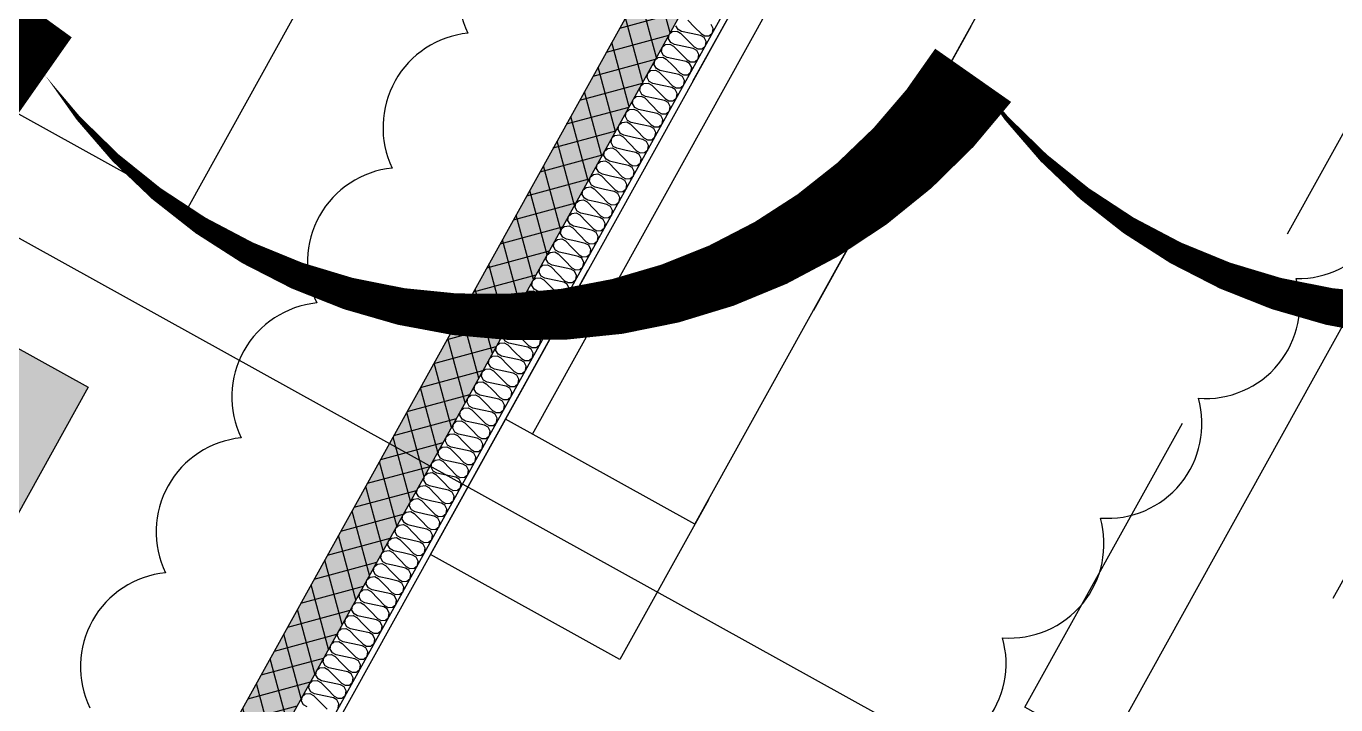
# Model space of a CAD drawing. Header units: millimetres. Extents: x -21000 to 567700, y 435000 to 850800.
# Drawn here: x 239333 to 243566, y 616824 to 619018 of the extents above; entities that cross this region are included whole.
import ezdxf
from ezdxf.xclip import XClip

# ---------------------------------------------------------------- set-up
doc = ezdxf.new("R2010")
doc.units = ezdxf.units.MM
doc.header["$LTSCALE"] = 700
doc.header["$XCLIPFRAME"] = 2
for name, pattern in [('AB_Pbase$0$HD', [2.5, 1.5, -1]), ('AB_Pbase$0$주차장기둥$0$CEN', [62, 60, -1, 0, -1]), ('HIDDEN', [9.525, 6.35, -3.175])]:
    doc.linetypes.add(name, pattern=pattern)
doc.layers.get('0').update_dxf_attribs({"color": 2})
doc.layers.get('Defpoints').update_dxf_attribs({"color": 171})
for name, color, linetype in [('AB_Pbase$0$DAU-F-FUR (주방가구)', 6, 'Continuous'), ('AB_Pbase$0$ELE8', 8, 'Continuous'), ('AB_Pbase$0$FIN', 6, 'Continuous'), ('AB_Pbase$0$HAT-BR', 5, 'Continuous'), ('AB_Pbase$0$INS', 8, 'Continuous'), ('AB_Pbase$0$WAL', 3, 'Continuous'), ('AB_Pbase$0$경량벽체 세대창고 모듈', 4, 'HIDDEN'), ('AB_Pbase$0$주차-sol', 254, 'Continuous'), ('AB_Pbase$0$주차-일반', 9, 'Continuous'), ('AB_Pbase$0$주차-장애인', 8, 'Continuous'), ('AB_Pbase$0$주차장기둥$0$CEN_P', 244, 'AB_Pbase$0$주차장기둥$0$CEN')]:
    doc.layers.add(name, color=color, linetype=linetype)

# ---------------------------------------------------------------- blocks, each defined once
blk = doc.blocks.new('AB_Pbase$0$주차장기둥$0$cen 2bl 지하')
at = {"layer": 'AB_Pbase$0$주차장기둥$0$CEN_P', "color": 5}
for p, q in [((-64185.7, 73136.9), (-64185.7, 259452.9)), ((-127185.7, 85083), (119274.2, 85083))]:
    blk.add_line(p, q, dxfattribs=at)
blk = doc.blocks.new('AB_Pbase$0$주차장기둥')
at = {"rotation": 1.99999810188403}
blk.add_blockref('AB_Pbase$0$주차장기둥$0$cen 2bl 지하', (36991.8, -11666.7), dxfattribs=at)
blk = doc.blocks.new('AB_Pbase$0$주차일반')
at = {"layer": 'AB_Pbase$0$주차-sol'}
h = blk.add_hatch(color=254, dxfattribs=at)
h.dxf.hatch_style = 1
h.paths.add_polyline_path([(0, 0), (-2300, 0), (-2300, -5000), (0, -5000)])
h.paths.add_polyline_path([(-200, -3725), (-200, -3875), (-950, -3875), (-950, -3725)], flags=16)
h.paths.add_polyline_path([(-1350, -3725), (-1350, -3875), (-2100, -3875), (-2100, -3725)], flags=16)
at = {"layer": 'AB_Pbase$0$주차-일반', "color": 6}
blk.add_lwpolyline([(0, 0), (0, -5000), (-2300, -5000), (-2300, 0)], close=True, dxfattribs=at)
blk = doc.blocks.new('AB_Pbase$0$C2FA95CCC')
at = {"layer": 'AB_Pbase$0$주차-장애인', "color": 6}
blk.add_lwpolyline([(3300, 0), (3300, 0), (3300, 5000), (0, 5000), (0, 0), (3300, 0)], dxfattribs=at)
blk = doc.blocks.new('AB_Pbase$0$pppaaa_1_1')
at = {"layer": 'AB_Pbase$0$주차-일반', "rotation": 60.99999513565113}
blk.add_blockref('AB_Pbase$0$주차일반', (235160.5, 620274.8), dxfattribs=at)
at = {"layer": 'AB_Pbase$0$주차-장애인', "ltscale": 600, "xscale": -1, "rotation": 240.9999951356496}
blk.add_blockref('AB_Pbase$0$C2FA95CCC', (235482, 620854.8), dxfattribs=at)
blk = doc.blocks.new('AB_Pbase')
at = {"layer": 'AB_Pbase$0$ELE8'}
h = blk.add_hatch(dxfattribs=at)
h.set_pattern_fill('NET', color=256, scale=20, angle=15.182184)
h.paths.add_polyline_path([(242568.3, 621077.2), (244588.7, 619957.3), (244661.4, 620088.5), (242509.8, 621281.1), (235027.7, 607783.1), (226424.5, 599184.4), (258210.1, 567381.9), (260268.4, 566241), (260341.1, 566372.2), (258301.3, 567502.9), (226636.7, 599184.4), (235148.7, 607691.9)])
h.paths.add_polyline_path([(247382.1, 630071), (247513.3, 629998.3), (244996.1, 625456.7), (246272.9, 624749), (245110.6, 622652.1), (244979.4, 622724.8), (246069, 624690.5), (244792, 625398.3)])
h.paths.add_polyline_path([(247988.2, 631164.3), (247876.7, 630963.1), (248007.8, 630890.4), (248119.4, 631091.6)])
h.paths.add_polyline_path([(255793.4, 631519.8), (255866.2, 631650.9), (250046.2, 634877.1), (248482.7, 632056.4), (248613.9, 631983.7), (250104.6, 634673.1)])
at = {"layer": 'AB_Pbase$0$HAT-BR'}
h = blk.add_hatch(dxfattribs=at)
h.set_pattern_fill('ANSI31', color=256, scale=20, angle=145)
h.paths.add_polyline_path([(235929.4, 604527.6), (236063.8, 604661.9), (238153, 602571.6), (240063.6, 606018.4), (240229.8, 605926.3), (238280.5, 602409.7), (237010.4, 601140.3), (237826.9, 600323.4), (237692.5, 600189.1), (236741.7, 601140.4), (238029, 602427)])
h.paths.add_polyline_path([(238632.8, 599517.1), (232550.1, 593437.5), (232684.4, 593303.2), (238767.1, 599382.7)])
h.paths.add_polyline_path([(239573, 598576.4), (244422.5, 593724.3), (238339.7, 587644.8), (238205.4, 587779.2), (244153.8, 593724.4), (239438.6, 598442)])
h.paths.add_polyline_path([(253366.3, 576146.8), (254890.9, 574621.3), (254756.5, 574487), (253231.9, 576012.5)], flags=17)
h.paths.add_polyline_path([(246954.3, 581883.1), (245525.6, 580455.2), (245391.3, 580589.5), (246820, 582017.5)])
h.paths.add_polyline_path([(247173.6, 582371), (252407.6, 587602.2), (252541.9, 587467.8), (247308, 582236.6)])
h.paths.add_polyline_path([(260580.1, 582120.7), (261142.4, 583135.1), (260976.2, 583227.2), (260414, 582212.8)], flags=17)
h.paths.add_polyline_path([(263886.9, 576046.1), (264234.4, 575698.5), (264194.3, 575658.4), (265114.4, 575148.5), (265206.5, 575314.6)])
edge = h.paths.add_edge_path()
edge.add_line((263638.9, 581842.7), (261303.6, 583137.2))
edge.add_line((261303.6, 583137.2), (261395.8, 583303.3))
edge.add_line((261395.8, 583303.3), (265930.7, 580789.6))
edge.add_line((265930.7, 580789.6), (269809.1, 587786.6))
edge.add_line((269809.1, 587786.6), (269975.3, 587694.4))
edge.add_line((269975.3, 587694.4), (266096.8, 580697.5))
edge.add_line((266096.8, 580697.5), (266534.1, 580455.1))
edge.add_line((266534.1, 580455.1), (266442, 580288.9))
edge.add_line((266442, 580288.9), (263805.1, 581750.6))
edge.add_line((263638.9, 581842.7), (262485.1, 579761.3))
edge.add_line((263805.1, 581750.6), (261405.4, 577421.6))
edge.add_line((262393, 579595.1), (259935.3, 580957.4))
edge.add_line((262485.1, 579761.3), (259861.3, 581215.7))
edge.add_line((262393, 579595.1), (261239.3, 577513.7))
edge.add_line((259861.3, 581215.7), (259168.1, 579965.2))
edge.add_line((259334.3, 579873.1), (259168.1, 579965.2))
edge.add_line((259935.3, 580957.4), (259334.3, 579873.1))
edge.add_line((261239.3, 577513.7), (258615.4, 578968.1))
edge.add_line((258615.4, 578968.1), (258523.3, 578802))
edge.add_line((258523.3, 578802), (263739.4, 575910.6))
edge.add_line((263739.4, 575910.6), (263879.2, 576050.4))
edge.add_line((263879.2, 576050.4), (261405.4, 577421.6))
edge = h.paths.add_edge_path()
edge.add_line((273761.7, 610263.5), (273411.9, 610457.4))
edge.add_line((273411.9, 610457.4), (273281, 610221.2))
edge.add_line((273281, 610221.2), (271837.9, 611021.2))
edge.add_line((271837.9, 611021.2), (270579.8, 608751.5))
edge.add_line((270579.8, 608751.5), (267899.1, 610237.5))
edge.add_line((267899.1, 610237.5), (268345.1, 611042.1))
edge.add_line((268345.1, 611042.1), (267907.8, 611284.5))
edge.add_line((267907.8, 611284.5), (267461.8, 610479.9))
edge.add_line((267461.8, 610479.9), (264676.1, 612024))
edge.add_line((264676.1, 612024), (266867.4, 615977.3))
edge.add_line((266867.4, 615977.3), (266701.3, 616069.4))
edge.add_line((266701.3, 616069.4), (265295.3, 613533))
edge.add_line((265295.3, 613533), (264945.5, 613726.9))
edge.add_line((264945.5, 613726.9), (264853.4, 613560.7))
edge.add_line((264853.4, 613560.7), (265203.2, 613366.8))
edge.add_line((265203.2, 613366.8), (264417.8, 611949.9))
edge.add_line((264417.8, 611949.9), (276229.5, 605402.6))
edge.add_line((276229.5, 605402.6), (278088.8, 608756.8))
edge.add_line((278088.8, 608756.8), (278565.5, 608492.5))
edge.add_line((278565.5, 608492.5), (278798.2, 608912.4))
edge.add_line((278798.2, 608912.4), (278719.4, 608956))
edge.add_line((278719.4, 608956), (278578.9, 608702.3))
edge.add_line((278578.9, 608702.3), (278093.4, 608971.4))
edge.add_line((278093.4, 608971.4), (278825.5, 610292.1))
edge.add_line((278825.5, 610292.1), (278746.8, 610335.7))
edge.add_line((278746.8, 610335.7), (278092.3, 609155))
edge.add_line((278092.3, 609155), (277414.5, 609530.7))
edge.add_line((277414.5, 609530.7), (277370.8, 609452))
edge.add_line((277370.8, 609452), (278048.7, 609076.3))
edge.add_line((278048.7, 609076.3), (276155.5, 605660.9))
edge.add_line((276155.5, 605660.9), (275027.2, 606286.3))
edge.add_line((275027.2, 606286.3), (275473.2, 607090.9))
edge.add_line((275473.2, 607090.9), (275394.5, 607134.6))
edge.add_line((275394.5, 607134.6), (274948.5, 606329.9))
edge.add_line((274948.5, 606329.9), (274668.6, 606485.1))
edge.add_line((274668.6, 606485.1), (275114.6, 607289.7))
edge.add_line((275114.6, 607289.7), (275035.9, 607333.3))
edge.add_line((275035.9, 607333.3), (274589.9, 606528.7))
edge.add_line((274589.9, 606528.7), (270746, 608659.4))
edge.add_line((270746, 608659.4), (271911.9, 610762.9))
edge.add_line((271911.9, 610762.9), (273538.7, 609861.1))
edge.add_line((273538.7, 609861.1), (273766.6, 610272.2))
h.paths.add_polyline_path([(249823.9, 630123.9), (248214.6, 631015.9), (248122.5, 630849.7), (249731.8, 629957.7)])
h.paths.add_polyline_path([(264448.6, 621462.8), (264706.6, 621319.7), (264798.7, 621485.9), (263959.1, 621951.3), (263866.9, 621785.1), (264282.4, 621554.9), (263271.6, 619731.3), (263437.7, 619639.2)])
h.paths.add_polyline_path([(269499.6, 619034.5), (268660, 619499.9), (268567.9, 619333.7), (269048.9, 619067.1), (267972.6, 617125.4), (268138.8, 617033.3), (269215.1, 618975), (269407.5, 618868.3)])
h.paths.add_polyline_path([(278950.9, 618872.1), (277573.4, 619635.6), (275440.2, 615787.3), (272265.3, 617547.2), (272173.2, 617381), (274499.7, 616091.4), (273527.6, 614337.8), (273693.8, 614245.7), (274665.9, 615999.3), (276004, 615257.5), (276166.4, 615550.5), (275676.7, 615822), (277647.4, 619377.4), (278858.8, 618705.9)])
h.paths.add_polyline_path([(271683.5, 616497.6), (271517.4, 616589.7), (270492, 614739.9), (270658.2, 614647.8)])
h.paths.add_polyline_path([(266121, 619581), (265095.6, 617731.2), (264929.4, 617823.3), (265954.8, 619673.1)])
h.paths.add_polyline_path([(264405.1, 617124.9), (264497.2, 617291.1), (264296.1, 617402.6), (264203.9, 617236.4)])
edge = h.paths.add_edge_path()
edge.add_line((261140, 623342.4), (261232.1, 623508.6))
edge.add_line((261232.1, 623508.6), (257484.4, 625586))
edge.add_line((257484.4, 625586), (257392.3, 625419.8))
edge.add_line((257392.3, 625419.8), (258756.7, 624663.5))
edge.add_line((258756.7, 624663.5), (257030.8, 621549.9))
edge.add_line((257030.8, 621549.9), (255666.4, 622306.2))
edge.add_line((255666.4, 622306.2), (255622.7, 622227.5))
edge.add_line((255622.7, 622227.5), (256987.1, 621471.2))
edge.add_line((256987.1, 621471.2), (256735, 621016.4))
edge.add_line((256735, 621016.4), (256813.8, 620972.7))
edge.add_line((256813.8, 620972.7), (258835.4, 624619.9))
edge.add_line((258835.4, 624619.9), (261140, 623342.4))
h.paths.add_polyline_path([(252295.3, 623557.4), (252251.7, 623478.7), (252800.5, 623174.5), (252844.1, 623253.2)], flags=17)
h.paths.add_polyline_path([(278024, 614023.5), (278741.6, 615317.9), (277798.7, 613617.1), (277877.5, 613573.4), (278119.7, 614010.5), (279335.4, 613336.6), (279379.1, 613415.3), (278163.4, 614089.2), (278820.3, 615274.3), (278741.6, 615317.9)])
h.paths.add_polyline_path([(276999.8, 611990.1), (277047.9, 611963.4), (276926.7, 611744.8), (276799.9, 611815.1), (277163.5, 612471), (277242.2, 612427.4)], flags=17)
h.paths.add_polyline_path([(275349.5, 612653.4), (275456.1, 612845.8), (275766.5, 612673.7), (275659.8, 612481.3)], flags=17)
h.paths.add_polyline_path([(274915.1, 612859.8), (274748.9, 612952), (274506.5, 612514.6), (274672.7, 612422.5)], flags=17)
h.paths.add_polyline_path([(279024.5, 610867.8), (280144.5, 612888.1), (280223.2, 612844.5), (279103.3, 610824.1)])
h.paths.add_polyline_path([(279601.8, 610547.8), (280721.7, 612568.2), (280800.4, 612524.5), (279680.5, 610504.2)])
edge = h.paths.add_edge_path()
edge.add_line((268115.9, 579441.1), (268710.6, 579111.4))
edge.add_line((268710.6, 579111.4), (268676.7, 579050.2))
edge.add_line((268676.7, 579050.2), (271436.1, 577520.6))
edge.add_line((271436.1, 577520.6), (271470, 577581.9))
edge.add_line((271470, 577581.9), (271528.2, 577686.8))
edge.add_line((271528.2, 577686.8), (268174.1, 579546.1))
edge.add_line((268174.1, 579546.1), (268115.9, 579441.1))
h.paths.add_polyline_path([(252546, 576288.4), (251117.3, 574860.5), (254615.6, 571360.4), (257807.1, 577118), (257640.9, 577210.2), (255736.8, 573775), (255682.7, 573829.2), (255548.3, 573694.9), (255641, 573602.1), (254521.2, 571582.1), (251315.3, 574789.7), (252680.4, 576154.1)])
h.paths.add_polyline_path([(254748.7, 622094.5), (254457.8, 621569.8), (254624, 621477.7), (254914.9, 622002.4)], flags=17)
h.paths.add_polyline_path([(260390.1, 620339.5), (260224, 620431.6), (261377.8, 622513.2), (261544, 622421.1)])
h.paths.add_polyline_path([(246694.2, 601788.4), (244262.8, 603136.2), (244354.9, 603302.4), (246786.3, 601954.6)])
h.paths.add_polyline_path([(264513.8, 616681.6), (263362.4, 614604.4), (263948.4, 614279.6), (263856.3, 614113.4), (262500.6, 614864.9), (262592.7, 615031.1), (263196.2, 614696.5), (264347.6, 616773.8)])
h.paths.add_polyline_path([(251505.8, 616203), (251413.7, 616036.9), (267384.3, 607184.2), (267476.4, 607350.4)])
h.paths.add_polyline_path([(271057.7, 605148), (274188.8, 603412.4), (272429, 600237.5), (270189.9, 601478.7), (270097.8, 601312.5), (274624, 598803.6), (274716.1, 598969.8), (272595.1, 600145.4), (274355, 603320.3), (277464.3, 601596.8), (270405.5, 588862.3), (265870.5, 591376.1), (265778.4, 591209.9), (270479.5, 588604), (277722.6, 601670.9), (271149.8, 605314.2)])
h.paths.add_polyline_path([(255481.8, 630440.5), (255389.7, 630274.4), (255792, 630051.4), (254296.4, 627353.1), (254375.1, 627309.5), (255870.8, 630007.7), (258726.4, 628424.8), (257230.8, 625726.6), (257396.9, 625634.5), (258984.7, 628498.9)])
h.paths.add_polyline_path([(252754.7, 624571.9), (253714.6, 626303.6), (253793.4, 626260), (252833.4, 624528.2)])
h.paths.add_polyline_path([(271454, 617733.9), (271546.1, 617900.1), (271143.9, 618123.1), (271051.8, 617956.9)])
h.paths.add_polyline_path([(274129.6, 612597.8), (274173.2, 612676.5), (272975, 613340.7), (272679.2, 612807.2), (272845.4, 612715.1), (273097.5, 613169.9)], flags=17)
h.paths.add_polyline_path([(261119, 615848), (261285.2, 615755.9), (262691.1, 618292.3), (262525, 618384.4)])
h.paths.add_polyline_path([(261302.7, 615746.2), (261210.6, 615580), (261503.6, 615417.6), (261595.7, 615583.7)], flags=17)
h.paths.add_polyline_path([(260779.6, 615235.7), (260945.8, 615143.6), (260407.7, 614172.8), (247559.5, 621294.6), (247428.3, 621367.4), (245110.6, 622652.1), (245202.7, 622818.3), (246042.3, 622352.9), (246488.4, 623157.5), (246654.5, 623065.4), (246208.5, 622260.8), (248062.7, 621233), (249400.8, 623646.9), (248952.5, 623895.4), (248996.2, 623974.1), (249984.5, 623426.3), (249940.9, 623347.5), (249479.5, 623603.3), (248141.4, 621189.3), (250017.5, 620149.4), (251359.6, 622570.7), (250948.5, 622798.5), (250988.1, 622869.9), (251939.3, 622342.7), (251895.6, 622264), (251434.3, 622519.7), (250096.2, 620105.8), (252811.9, 618600.4), (253257.9, 619405.1), (253336.6, 619361.5), (252890.6, 618556.8), (253257.9, 618353.2), (254159.7, 619980), (253792.3, 620183.6), (253676, 619973.7), (253597.3, 620017.3), (253905.1, 620572.7), (254071.3, 620480.6), (253971.9, 620301.3), (254627.9, 619937.7), (254535.8, 619771.5), (254238.4, 619936.4), (253336.7, 618309.6), (254613.6, 617601.7), (255607.5, 619394.7), (255773.6, 619302.6), (254779.8, 617509.6), (260333.6, 614431.1)])
h.paths.add_polyline_path([(251257.3, 624727.3), (251091.2, 624819.4), (250887.5, 624452.1), (248071, 626013.3), (247978.9, 625847.1), (247979.1, 625847), (246827.7, 623769.8), (246993.9, 623677.6), (248145.3, 625754.9), (251552, 623866.5), (251644.1, 624032.7), (251053.7, 624359.9)])
h.paths.add_polyline_path([(239278.8, 608614.4), (239444.9, 608522.3), (239503.1, 608627.2), (240058.5, 608319.4), (240150.6, 608485.5), (239595.2, 608793.4), (239937, 609410), (239416.6, 609698.5), (239373, 609619.7), (239727.2, 609423.4)], flags=17)
h.paths.add_polyline_path([(249096, 617321.6), (249188.1, 617487.8), (246328.1, 619073.1), (246196.9, 619145.8), (244727.6, 619960.3), (244635.4, 619794.1)])
h.paths.add_polyline_path([(244912.1, 609773.6), (245004.2, 609939.8), (238523.3, 613532.3), (235245.5, 607619), (234042, 606416.1), (235434.6, 605022.7), (235569, 605157.1), (234240, 606486.8), (235318, 607564.2), (236122.2, 609014.9), (238706.7, 607582.3), (238270.4, 606795.2), (238991.9, 606395.2), (239084, 606561.4), (238528.6, 606869.2), (239047.4, 607805.1), (238881.2, 607897.2), (238798.8, 607748.5), (238357.1, 607993.3), (239086.7, 609309.6), (239008, 609353.3), (238278.4, 608037), (236214.3, 609181.1), (238509.9, 613322.4), (242795.5, 610946.9), (241038.1, 607776.4), (241204.2, 607684.3), (242961.7, 610854.8)])
h.paths.add_polyline_path([(254770.9, 631457.8), (254937, 631365.6), (255145.7, 631742.1), (254979.5, 631834.2)])
h.paths.add_polyline_path([(254539.5, 630648.5), (254373.3, 630740.6), (254143, 630325.1), (253548.3, 630654.8), (253504.7, 630576.1), (254099.4, 630246.4), (253042.5, 628339.7), (251765.6, 629047.6), (252822.5, 630954.2), (252848.7, 630939.7), (252892.3, 631018.4), (252787.4, 631076.6), (251686.9, 629091.2), (250436.1, 629784.5), (250344, 629618.3), (251594.7, 628925), (250494.2, 626939.6), (250599.2, 626881.5), (250642.8, 626960.2), (250616.6, 626974.7), (251673.5, 628881.4), (252950.4, 628173.6), (251893.5, 626266.9), (251298.8, 626596.6), (251255.1, 626517.9), (251849.9, 626188.2), (251488.7, 625536.6), (251654.9, 625444.5)])
at = {"layer": 'AB_Pbase$0$경량벽체 세대창고 모듈'}
h = blk.add_hatch(dxfattribs=at)
h.set_pattern_fill('격자1', color=256)
h.set_pattern_definition([(360, (0, 0), (0, 1), []), (90, (0, 0), (-1, -1e-16), [])])
h.paths.add_polyline_path([(242568.3, 621077.2), (242641, 621208.4), (242509.8, 621281.1), (235027.7, 607783.1), (226424.5, 599184.4), (258210.1, 567381.9), (260268.4, 566241), (260341.1, 566372.2), (258301.3, 567502.9), (226636.7, 599184.4), (235148.7, 607691.9)])
h.paths.add_polyline_path([(247382.1, 630071), (247513.3, 629998.3), (244996.1, 625456.7), (246272.9, 624749), (245110.6, 622652.1), (244979.4, 622724.8), (246069, 624690.5), (244792, 625398.3)])
h.paths.add_polyline_path([(247988.2, 631164.3), (247876.7, 630963.1), (248007.8, 630890.4), (248119.4, 631091.6)])
h.paths.add_polyline_path([(255793.4, 631519.8), (255866.2, 631650.9), (250046.2, 634877.1), (248482.7, 632056.4), (248613.9, 631983.7), (250104.6, 634673.1)])
at = {"layer": 'AB_Pbase$0$DAU-F-FUR (주방가구)'}
for q in [(243235.1, 620547.5), (240882.4, 617747)]:
    blk.add_line((241494.6, 617407.6), q, dxfattribs=at)
at = {"layer": 'AB_Pbase$0$DAU-F-FUR (주방가구)', "linetype": 'AB_Pbase$0$HD'}
for points in [[(240640, 617309.7), (242622.9, 620886.9), (243235.1, 620547.5), (241252.2, 616970.3)], [(242561.7, 616816.1), (244302.1, 619956), (244914.4, 619616.7), (243173.9, 616476.8)]]:
    blk.add_lwpolyline(points, close=True, dxfattribs=at)
at = {"layer": 'AB_Pbase$0$DAU-F-FUR (주방가구)'}
blk.add_lwpolyline([(240969.8, 617698.5), (242710.3, 620838.4)], dxfattribs=at)
at = {"layer": 'AB_Pbase$0$FIN'}
for p, q in [((238523.3, 613532.3), (242615.1, 620914)), ((238540.8, 613522.6), (242622.9, 620886.9))]:
    blk.add_line(p, q, dxfattribs=at)
at = {"layer": 'AB_Pbase$0$INS'}
for points in [[(240241.5, 616817.8), (240230, 616824.2), (240223, 616836.3), (240225.2, 616850.1), (240235.8, 616859.4), (240250.4, 616860.9), (240261.9, 616854.5), (240283.8, 616832.1), (240305.7, 616809.7)], [(240341.8, 616813), (240344, 616826.8), (240337.6, 616840), (240326, 616846.4), (240295.4, 616853.1), (240264.8, 616859.7), (240253.3, 616866.1), (240246.3, 616878.3), (240248.5, 616892.1), (240259.1, 616901.3), (240273.6, 616902.9), (240285.2, 616896.5), (240307.1, 616874.1), (240328.9, 616851.6), (240340.5, 616845.2), (240354.5, 616845.7), (240365.1, 616854.9), (240367.3, 616868.8), (240360.8, 616882), (240349.3, 616888.4), (240318.7, 616895.1), (240288.1, 616901.7), (240276.5, 616908.1), (240269.5, 616920.2), (240271.7, 616934.1), (240282.3, 616943.3), (240296.9, 616944.9), (240308.5, 616938.5), (240330.3, 616916), (240352.2, 616893.6), (240363.7, 616887.2), (240377.7, 616887.7), (240388.3, 616896.9), (240390.5, 616910.8), (240384.1, 616924), (240372.6, 616930.4), (240342, 616937), (240311.4, 616943.7), (240299.8, 616950.1), (240292.8, 616962.2), (240295, 616976.1), (240305.6, 616985.3), (240320.2, 616986.8), (240331.7, 616980.4), (240353.6, 616958), (240375.5, 616935.6), (240387, 616929.2), (240401, 616929.7), (240411.6, 616938.9), (240413.8, 616952.8), (240407.4, 616965.9), (240395.8, 616972.3), (240365.2, 616979), (240334.6, 616985.7), (240323.1, 616992.1), (240316.1, 617004.2), (240318.3, 617018.1), (240328.9, 617027.3), (240343.4, 617028.8), (240355, 617022.4), (240376.9, 617000), (240398.7, 616977.6), (240410.3, 616971.2), (240424.3, 616971.7), (240434.9, 616980.9), (240437.1, 616994.8), (240430.7, 617007.9), (240419.1, 617014.3), (240388.5, 617021), (240357.9, 617027.7), (240346.4, 617034.1), (240339.4, 617046.2), (240341.6, 617060.1), (240352.2, 617069.3), (240366.7, 617070.8), (240378.3, 617064.4), (240400.1, 617042), (240422, 617019.6), (240433.6, 617013.2), (240447.5, 617013.7), (240458.1, 617022.9), (240460.3, 617036.7), (240453.9, 617049.9), (240442.4, 617056.3), (240411.8, 617063), (240381.2, 617069.7), (240369.6, 617076.1), (240362.6, 617088.2), (240364.8, 617102), (240375.4, 617111.3), (240390, 617112.8), (240401.5, 617106.4), (240423.4, 617084), (240445.3, 617061.6), (240456.8, 617055.2), (240470.8, 617055.6), (240481.4, 617064.9), (240483.6, 617078.7), (240477.2, 617091.9), (240465.6, 617098.3), (240435, 617105), (240404.4, 617111.6), (240392.9, 617118), (240385.9, 617130.1), (240388.1, 617144), (240398.7, 617153.2), (240413.3, 617154.8), (240424.8, 617148.4), (240446.7, 617126), (240468.6, 617103.5), (240480.1, 617097.1), (240494.1, 617097.6), (240504.7, 617106.8), (240506.9, 617120.7), (240500.5, 617133.9), (240488.9, 617140.3), (240458.3, 617146.9), (240427.7, 617153.6), (240416.2, 617160), (240409.2, 617172.1), (240411.4, 617186), (240422, 617195.2), (240436.5, 617196.7), (240448.1, 617190.3), (240470, 617167.9), (240491.8, 617145.5), (240503.4, 617139.1), (240517.4, 617139.6), (240528, 617148.8), (240530.2, 617162.7), (240523.7, 617175.9), (240512.2, 617182.3), (240481.6, 617188.9), (240451, 617195.6), (240439.4, 617202), (240432.4, 617214.1), (240434.6, 617228), (240445.2, 617237.2), (240459.8, 617238.7), (240471.3, 617232.3), (240493.2, 617209.9), (240515.1, 617187.5), (240526.6, 617181.1), (240540.6, 617181.6), (240551.2, 617190.8), (240553.4, 617204.7), (240547, 617217.8), (240535.5, 617224.2), (240504.9, 617230.9), (240474.3, 617237.6), (240462.7, 617244), (240455.7, 617256.1), (240457.9, 617270), (240468.5, 617279.2), (240483.1, 617280.7), (240494.6, 617274.3), (240516.5, 617251.9), (240538.4, 617229.5), (240549.9, 617223.1), (240563.9, 617223.6), (240574.5, 617232.8), (240576.7, 617246.6), (240570.3, 617259.8), (240558.7, 617266.2), (240528.1, 617272.9), (240497.5, 617279.6), (240486, 617286), (240479, 617298.1), (240481.2, 617311.9), (240491.8, 617321.2), (240506.3, 617322.7), (240517.9, 617316.3), (240539.8, 617293.9), (240561.6, 617271.5), (240573.2, 617265.1), (240587.2, 617265.5), (240597.8, 617274.8), (240600, 617288.6), (240593.5, 617301.8), (240582, 617308.2), (240551.4, 617314.9), (240520.8, 617321.5), (240509.3, 617327.9), (240502.2, 617340.1), (240504.5, 617353.9), (240515, 617363.1), (240529.6, 617364.7), (240541.2, 617358.3), (240563, 617335.9), (240584.9, 617313.4), (240596.5, 617307), (240610.4, 617307.5), (240621, 617316.7), (240623.2, 617330.6), (240616.8, 617343.8), (240605.3, 617350.2), (240574.7, 617356.9), (240544.1, 617363.5), (240532.5, 617369.9), (240525.5, 617382), (240527.7, 617395.9), (240538.3, 617405.1), (240552.9, 617406.7), (240564.4, 617400.3), (240586.3, 617377.8), (240608.2, 617355.4), (240619.7, 617349), (240633.7, 617349.5), (240644.3, 617358.7), (240646.5, 617372.6), (240640.1, 617385.8), (240628.5, 617392.2), (240597.9, 617398.8), (240567.3, 617405.5), (240555.8, 617411.9), (240548.8, 617424), (240551, 617437.9), (240561.6, 617447.1), (240576.2, 617448.6), (240587.7, 617442.2), (240609.6, 617419.8), (240631.5, 617397.4), (240643, 617391), (240657, 617391.5), (240667.6, 617400.7), (240669.8, 617414.6), (240663.4, 617427.7), (240651.8, 617434.1), (240621.2, 617440.8), (240590.6, 617447.5), (240579.1, 617453.9), (240572.1, 617466), (240574.3, 617479.9), (240584.9, 617489.1), (240599.4, 617490.6), (240611, 617484.2), (240632.8, 617461.8), (240654.7, 617439.4), (240666.3, 617433), (240680.3, 617433.5), (240690.9, 617442.7), (240693.1, 617456.6), (240686.6, 617469.7), (240675.1, 617476.1), (240644.5, 617482.8), (240613.9, 617489.5), (240602.3, 617495.9), (240595.3, 617508), (240597.5, 617521.9), (240608.1, 617531.1), (240622.7, 617532.6), (240634.2, 617526.2), (240656.1, 617503.8), (240678, 617481.4), (240689.5, 617475), (240703.5, 617475.5), (240714.1, 617484.7), (240716.3, 617498.5), (240709.9, 617511.7), (240698.4, 617518.1), (240667.8, 617524.8), (240637.2, 617531.4), (240625.6, 617537.8), (240618.6, 617550), (240620.8, 617563.8), (240631.4, 617573.1), (240646, 617574.6), (240657.5, 617568.2), (240679.4, 617545.8), (240701.3, 617523.4), (240712.8, 617517), (240726.8, 617517.4), (240737.4, 617526.7), (240739.6, 617540.5), (240733.2, 617553.7), (240721.6, 617560.1), (240691, 617566.8), (240660.4, 617573.4), (240648.9, 617579.8), (240641.9, 617591.9), (240644.1, 617605.8), (240654.7, 617615), (240669.2, 617616.6), (240680.8, 617610.2), (240702.7, 617587.7), (240724.5, 617565.3), (240736.1, 617558.9), (240750.1, 617559.4), (240760.7, 617568.6), (240762.9, 617582.5), (240756.4, 617595.7), (240744.9, 617602.1), (240714.3, 617608.7), (240683.7, 617615.4), (240672.2, 617621.8), (240665.1, 617633.9), (240667.3, 617647.8), (240677.9, 617657), (240692.5, 617658.5), (240704.1, 617652.1), (240725.9, 617629.7), (240747.8, 617607.3), (240759.4, 617600.9), (240773.3, 617601.4), (240783.9, 617610.6), (240786.1, 617624.5), (240779.7, 617637.7), (240768.2, 617644), (240737.6, 617650.7), (240707, 617657.4), (240695.4, 617663.8), (240688.4, 617675.9), (240690.6, 617689.8), (240701.2, 617699), (240715.8, 617700.5), (240727.3, 617694.1), (240749.2, 617671.7), (240771.1, 617649.3), (240782.6, 617642.9), (240796.6, 617643.4), (240807.2, 617652.6), (240809.4, 617666.5), (240803, 617679.6), (240791.4, 617686), (240760.8, 617692.7), (240730.2, 617699.4), (240718.7, 617705.8), (240711.7, 617717.9), (240713.9, 617731.8), (240724.5, 617741), (240739.1, 617742.5), (240750.6, 617736.1), (240772.5, 617713.7), (240794.3, 617691.3), (240805.9, 617684.9), (240819.9, 617685.4), (240830.5, 617694.6), (240832.7, 617708.4), (240826.3, 617721.6), (240814.7, 617728), (240784.1, 617734.7), (240753.5, 617741.4), (240742, 617747.8), (240735, 617759.9), (240737.2, 617773.7), (240747.8, 617783), (240762.3, 617784.5), (240773.9, 617778.1), (240795.7, 617755.7), (240817.6, 617733.3), (240829.2, 617726.9), (240843.2, 617727.3), (240853.7, 617736.6), (240856, 617750.4), (240849.5, 617763.6), (240838, 617770), (240807.4, 617776.7), (240776.8, 617783.3), (240765.2, 617789.7), (240758.2, 617801.9), (240760.4, 617815.7), (240771, 617824.9), (240785.6, 617826.5), (240797.1, 617820.1), (240819, 617797.7), (240840.9, 617775.2), (240852.4, 617768.8), (240866.4, 617769.3), (240877, 617778.5), (240879.2, 617792.4), (240872.8, 617805.6), (240861.3, 617812), (240830.7, 617818.6), (240800, 617825.3), (240788.5, 617831.7), (240781.5, 617843.8), (240783.7, 617857.7), (240794.3, 617866.9), (240808.9, 617868.5), (240820.4, 617862.1), (240842.3, 617839.6), (240864.2, 617817.2), (240875.7, 617810.8), (240889.7, 617811.3), (240900.3, 617820.5), (240902.5, 617834.4), (240896.1, 617847.6), (240884.5, 617854), (240853.9, 617860.6), (240823.3, 617867.3), (240811.8, 617873.7), (240804.8, 617885.8), (240807, 617899.7), (240817.6, 617908.9), (240832.1, 617910.4), (240843.7, 617904), (240865.6, 617881.6), (240887.4, 617859.2), (240899, 617852.8), (240913, 617853.3), (240923.6, 617862.5), (240925.8, 617876.4), (240919.3, 617889.5), (240907.8, 617895.9), (240877.2, 617902.6), (240846.6, 617909.3), (240835, 617915.7), (240828, 617927.8), (240830.2, 617941.7), (240840.8, 617950.9), (240855.4, 617952.4), (240867, 617946), (240888.8, 617923.6), (240910.7, 617901.2), (240922.2, 617894.8), (240936.2, 617895.3), (240946.8, 617904.5), (240949, 617918.4), (240942.6, 617931.5), (240931.1, 617937.9), (240900.5, 617944.6), (240869.9, 617951.3), (240858.3, 617957.7), (240851.3, 617969.8), (240853.5, 617983.7), (240864.1, 617992.9), (240878.7, 617994.4), (240890.2, 617988), (240912.1, 617965.6), (240934, 617943.2), (240945.5, 617936.8), (240959.5, 617937.2), (240970.1, 617946.5), (240972.3, 617960.3), (240965.9, 617973.5), (240954.3, 617979.9), (240923.7, 617986.6), (240893.1, 617993.2), (240881.6, 617999.6), (240874.6, 618011.8), (240876.8, 618025.6), (240887.4, 618034.9), (240902, 618036.4), (240913.5, 618030), (240935.4, 618007.6), (240957.2, 617985.2), (240968.8, 617978.8), (240982.8, 617979.2), (240993.4, 617988.4), (240995.6, 618002.3), (240989.2, 618015.5), (240977.6, 618021.9), (240947, 618028.6), (240916.4, 618035.2), (240904.9, 618041.6), (240897.9, 618053.7), (240900.1, 618067.6), (240910.7, 618076.8), (240925.2, 618078.4), (240936.8, 618072), (240958.6, 618049.5), (240980.5, 618027.1), (240992.1, 618020.7), (241006, 618021.2), (241016.6, 618030.4), (241018.8, 618044.3), (241012.4, 618057.5), (241000.9, 618063.9), (240970.3, 618070.5), (240939.7, 618077.2), (240928.1, 618083.6), (240921.1, 618095.7), (240923.3, 618109.6), (240933.9, 618118.8), (240948.5, 618120.3), (240960, 618113.9), (240981.9, 618091.5), (241003.8, 618069.1), (241015.3, 618062.7), (241029.3, 618063.2), (241039.9, 618072.4), (241042.1, 618086.3), (241035.7, 618099.4), (241024.1, 618105.8), (240993.5, 618112.5), (240962.9, 618119.2), (240951.4, 618125.6), (240944.4, 618137.7), (240946.6, 618151.6), (240957.2, 618160.8), (240971.8, 618162.3), (240983.3, 618155.9), (241005.2, 618133.5), (241027.1, 618111.1), (241038.6, 618104.7), (241052.6, 618105.2), (241063.2, 618114.4), (241065.4, 618128.3), (241059, 618141.4), (241047.4, 618147.8), (241016.8, 618154.5), (240986.2, 618161.2), (240974.7, 618167.6), (240967.7, 618179.7), (240969.9, 618193.6), (240980.5, 618202.8), (240995, 618204.3), (241006.6, 618197.9), (241028.5, 618175.5), (241050.3, 618153.1), (241061.9, 618146.7), (241075.9, 618147.2), (241086.5, 618156.4), (241088.7, 618170.2), (241082.2, 618183.4), (241070.7, 618189.8), (241040.1, 618196.5), (241009.5, 618203.2), (240997.9, 618209.6), (240990.9, 618221.7), (240993.1, 618235.5), (241003.7, 618244.8), (241018.3, 618246.3), (241029.8, 618239.9), (241051.7, 618217.5), (241073.6, 618195.1), (241085.1, 618188.7), (241099.1, 618189.1), (241109.7, 618198.4), (241111.9, 618212.2), (241105.5, 618225.4), (241094, 618231.8), (241063.4, 618238.5), (241032.8, 618245.1), (241021.2, 618251.5), (241014.2, 618263.7), (241016.4, 618277.5), (241027, 618286.7), (241041.6, 618288.3), (241053.1, 618281.9), (241075, 618259.5), (241096.9, 618237), (241108.4, 618230.6), (241122.4, 618231.1), (241133, 618240.3), (241135.2, 618254.2), (241128.8, 618267.4), (241117.2, 618273.8), (241086.6, 618280.4), (241056, 618287.1), (241044.5, 618293.5), (241037.5, 618305.6), (241039.7, 618319.5), (241050.3, 618328.7), (241064.8, 618330.3), (241076.4, 618323.9), (241098.3, 618301.4), (241120.1, 618279), (241131.7, 618272.6), (241145.7, 618273.1), (241156.3, 618282.3), (241158.5, 618296.2), (241152, 618309.4), (241140.5, 618315.8), (241109.9, 618322.4), (241079.3, 618329.1), (241067.8, 618335.5), (241060.8, 618347.6), (241063, 618361.5), (241073.5, 618370.7), (241088.1, 618372.2), (241099.7, 618365.8), (241121.5, 618343.4), (241143.4, 618321), (241155, 618314.6), (241168.9, 618315.1), (241179.5, 618324.3), (241181.7, 618338.2), (241175.3, 618351.3), (241163.8, 618357.7), (241133.2, 618364.4), (241102.6, 618371.1), (241091, 618377.5), (241084, 618389.6), (241086.2, 618403.5), (241096.8, 618412.7), (241111.4, 618414.2), (241122.9, 618407.8), (241144.8, 618385.4), (241166.7, 618363), (241178.2, 618356.6), (241192.2, 618357.1), (241202.8, 618366.3), (241205, 618380.2), (241198.6, 618393.3), (241187, 618399.7), (241156.4, 618406.4), (241125.8, 618413.1), (241114.3, 618419.5), (241107.3, 618431.6), (241109.5, 618445.5), (241120.1, 618454.7), (241134.7, 618456.2), (241146.2, 618449.8), (241168.1, 618427.4), (241190, 618405), (241201.5, 618398.6), (241215.5, 618399), (241226.1, 618408.3), (241228.3, 618422.1), (241221.9, 618435.3), (241210.3, 618441.7), (241179.7, 618448.4), (241149.1, 618455), (241137.6, 618461.4), (241130.6, 618473.6), (241132.8, 618487.4), (241143.4, 618496.7), (241157.9, 618498.2), (241169.5, 618491.8), (241191.4, 618469.4), (241213.2, 618447), (241224.8, 618440.6), (241238.8, 618441), (241249.4, 618450.2), (241251.6, 618464.1), (241245.1, 618477.3), (241233.6, 618483.7), (241203, 618490.4), (241172.4, 618497), (241160.8, 618503.4), (241153.8, 618515.5), (241156, 618529.4), (241166.6, 618538.6), (241181.2, 618540.2), (241192.7, 618533.8), (241214.6, 618511.3), (241236.5, 618488.9), (241248, 618482.5), (241262, 618483), (241272.6, 618492.2), (241274.8, 618506.1), (241268.4, 618519.3), (241256.9, 618525.7), (241226.3, 618532.3), (241195.7, 618539), (241184.1, 618545.4), (241177.1, 618557.5), (241179.3, 618571.4), (241189.9, 618580.6), (241204.5, 618582.1), (241216, 618575.7), (241237.9, 618553.3), (241259.8, 618530.9), (241271.3, 618524.5), (241285.3, 618525), (241295.9, 618534.2), (241298.1, 618548.1), (241291.7, 618561.2), (241280.1, 618567.6), (241249.5, 618574.3), (241218.9, 618581), (241207.4, 618587.4), (241200.4, 618599.5), (241202.6, 618613.4), (241213.2, 618622.6), (241227.7, 618624.1), (241239.3, 618617.7), (241261.2, 618595.3), (241283, 618572.9), (241294.6, 618566.5), (241308.6, 618567), (241319.2, 618576.2), (241321.4, 618590.1), (241314.9, 618603.2), (241303.4, 618609.6), (241272.8, 618616.3), (241242.2, 618623), (241230.7, 618629.4), (241223.6, 618641.5), (241225.8, 618655.4), (241236.4, 618664.6), (241251, 618666.1), (241262.6, 618659.7), (241284.4, 618637.3), (241306.3, 618614.9), (241317.9, 618608.5), (241331.8, 618609), (241342.4, 618618.2), (241344.6, 618632), (241338.2, 618645.2), (241326.7, 618651.6), (241296.1, 618658.3), (241265.5, 618665), (241253.9, 618671.4), (241246.9, 618683.5), (241249.1, 618697.3), (241259.7, 618706.6), (241274.3, 618708.1), (241285.8, 618701.7), (241307.7, 618679.3), (241329.6, 618656.9), (241341.1, 618650.5), (241355.1, 618650.9), (241365.7, 618660.2), (241367.9, 618674), (241361.5, 618687.2), (241349.9, 618693.6), (241319.3, 618700.3), (241288.7, 618706.9), (241277.2, 618713.3), (241270.2, 618725.5), (241272.4, 618739.3), (241283, 618748.5), (241297.6, 618750.1), (241309.1, 618743.7), (241331, 618721.3), (241352.9, 618698.8), (241364.4, 618692.4), (241378.4, 618692.9), (241389, 618702.1), (241391.2, 618716), (241384.8, 618729.2), (241373.2, 618735.6), (241342.6, 618742.2), (241312, 618748.9), (241300.5, 618755.3), (241293.5, 618767.4), (241295.7, 618781.3), (241306.3, 618790.5), (241320.8, 618792.1), (241332.4, 618785.7), (241354.2, 618763.2), (241376.1, 618740.8), (241387.7, 618734.4), (241401.7, 618734.9), (241412.3, 618744.1), (241414.5, 618758), (241408, 618771.2), (241396.5, 618777.6), (241365.9, 618784.2), (241335.3, 618790.9), (241323.7, 618797.3), (241316.7, 618809.4), (241318.9, 618823.3), (241329.5, 618832.5), (241344.1, 618834), (241355.6, 618827.6), (241377.5, 618805.2), (241399.4, 618782.8), (241410.9, 618776.4), (241424.9, 618776.9), (241435.5, 618786.1), (241437.7, 618800), (241431.3, 618813.1), (241419.8, 618819.5), (241389.2, 618826.2), (241358.6, 618832.9), (241347, 618839.3), (241340, 618851.4), (241342.2, 618865.3), (241352.8, 618874.5), (241367.4, 618876), (241378.9, 618869.6), (241400.8, 618847.2), (241422.7, 618824.8), (241434.2, 618818.4), (241448.2, 618818.9), (241458.8, 618828.1), (241461, 618842), (241454.6, 618855.1), (241443, 618861.5), (241412.4, 618868.2), (241381.8, 618874.9), (241370.3, 618881.3), (241363.3, 618893.4), (241365.5, 618907.3), (241376.1, 618916.5), (241390.6, 618918), (241402.2, 618911.6), (241424.1, 618889.2), (241445.9, 618866.8), (241457.5, 618860.4), (241471.5, 618860.8), (241482.1, 618870.1), (241484.3, 618883.9), (241477.8, 618897.1), (241466.3, 618903.5), (241435.7, 618910.2), (241405.1, 618916.8), (241393.5, 618923.2), (241386.5, 618935.4), (241388.7, 618949.2), (241399.3, 618958.5), (241413.9, 618960), (241425.5, 618953.6), (241447.3, 618931.2), (241469.2, 618908.7), (241480.7, 618902.4), (241494.7, 618902.8), (241505.3, 618912), (241507.5, 618925.9), (241501.1, 618939.1), (241489.6, 618945.5), (241459, 618952.2), (241428.4, 618958.8), (241416.8, 618965.2), (241409.8, 618977.3), (241412, 618991.2), (241422.6, 619000.4), (241437.2, 619002), (241448.7, 618995.6), (241470.6, 618973.1), (241492.5, 618950.7), (241504, 618944.3), (241518, 618944.8), (241528.6, 618954), (241530.8, 618967.9), (241524.4, 618981.1), (241512.8, 618987.5), (241482.2, 618994.1), (241451.6, 619000.8), (241440.1, 619007.2), (241433.1, 619019.3)], [(241472, 619037.5), (241493.9, 619015.1), (241515.7, 618992.7), (241527.3, 618986.3), (241541.3, 618986.8), (241551.9, 618996), (241554.1, 619009.9), (241547.7, 619023)]]:
    blk.add_lwpolyline(points, dxfattribs=at)
at = {"layer": 'AB_Pbase$0$WAL'}
blk.add_lwpolyline([(244588.7, 619957.3), (244661.4, 620088.5), (242509.8, 621281.1), (235027.7, 607783.1), (226424.5, 599184.4), (258210.1, 567381.9), (260268.4, 566241), (260341.1, 566372.2), (258301.3, 567502.9), (226636.7, 599184.4), (235148.7, 607691.9), (242568.3, 621077.2)], close=True, dxfattribs=at)
at = {"rotation": 329.0000000345588}
blk.add_blockref('AB_Pbase$0$주차장기둥', (231892.5, 539971.5), dxfattribs=at)
at = {"layer": 'AB_Pbase$0$WAL'}
ref = blk.add_blockref('AB_Pbase$0$pppaaa_1_1', (0, 0), dxfattribs=dict(at, rotation=359.9999999999999))
XClip(ref).set_block_clipping_path([(-396188.9384898804, 0.0133324571), (493845.7278262604, 839949.4046300659)])

msp = doc.modelspace()

# ---------------------------------------------------------------- block references
ref = msp.add_blockref('AB_Pbase', (0, 0))
XClip(ref).set_block_clipping_path([(-0.000000015, 445500.0000000148), (493845.7187941075, 839949.3912975936)])

# ---------------------------------------------------------------- next in the draw order: linework, layer by layer
at = {"layer": 'Defpoints', "elevation": 0}
msp.add_lwpolyline([(239394.3, 618859, 0, 300, 0.520567), (242394.3, 618859, 0, 300, 0.520567), (245394.3, 618859, 0, 300, 0.520567), (246536.3, 620717, 0, 300, 0.520567), (246536.3, 623717, 0, 300, 0.520567), (245612.5, 625793.1, 0, 300, 0.520567), (242612.5, 625793.1, 0, 300, 0.520567), (239612.5, 625793.1, 0, 300, 0.520567), (239394.3, 623011.2, 0, 300, 0.520567)], format="xyseb", close=True, dxfattribs=at)
at = {"layer": 'Defpoints'}
for points in [[(244422.4, 622390.5, 0.520567), (244171.2, 621958.2, 0.520567), (243756.9, 621766.5, 0.520567), (243262.3, 621693.4, 0.520567), (242767.7, 621620.2, 0.520567), (242273.1, 621547.1, 0.520567), (241983.8, 621175.9, 0.520567), (241739.2, 620739.8, 0.520567), (241494.7, 620303.6, 0.520567), (241250.2, 619867.5, 0.520567), (241005.7, 619431.4, 0.520567), (240761.2, 618995.2, 0.520567), (240516.6, 618559.1, 0.520567), (240272.1, 618123, 0.520567), (240027.6, 617686.9, 0.520567), (239783.1, 617250.7, 0.520567), (239538.5, 616814.6, 0.520567)], [(242172.8, 616653.5, 0.520567), (242489.2, 617040.6, 0.520567), (242805.7, 617427.7, 0.520567), (243122.2, 617814.8, 0.520567), (243438.6, 618202, 0.520567), (243733.5, 618604.6, 0.520567), (243999.7, 619027.8, 0.520567), (244266, 619451, 0.520567), (244532.2, 619874.2, 0.520567), (244798.5, 620297.4, 0.520567), (245064.8, 620720.7, 0.520567), (245331, 621143.9, 0.520567), (245597.3, 621567.1, 0.520567), (245863.5, 621990.3, 0.520567), (246129.8, 622413.5, 0.520567)]]:
    msp.add_lwpolyline(points, format="xyb", dxfattribs=at)

doc.saveas('drawing.dxf')
